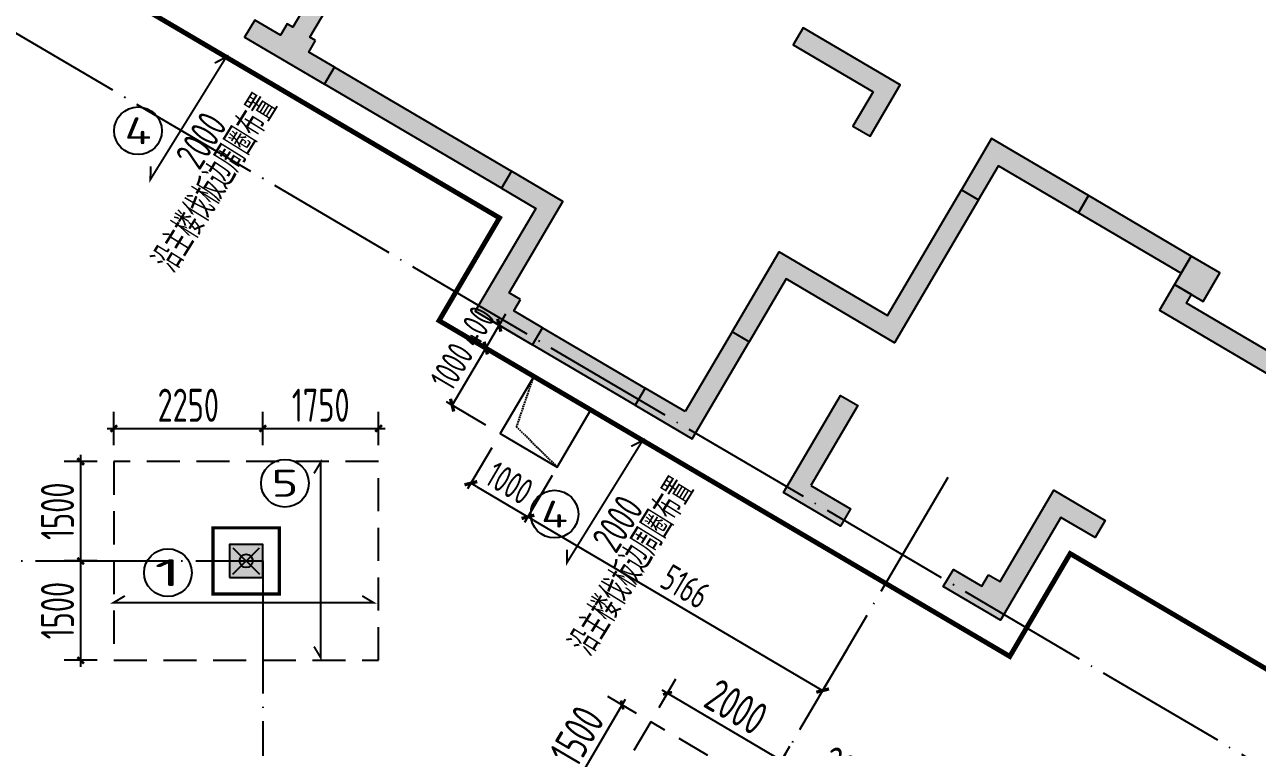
# Model space of a CAD drawing. Extents: x -57409 to 252654, y -8259 to 229119.
# Drawn here: x 150931 to 169550, y 144549 to 155459 of the extents above; entities that cross this region are included whole.
import ezdxf
from ezdxf.enums import TextEntityAlignment as Align

# ---------------------------------------------------------------- set-up
doc = ezdxf.new("R2010")
doc.units = 0
doc.header["$LTSCALE"] = 100
doc.header["$PDMODE"] = 35
doc.header["$PDSIZE"] = 200
for name, pattern in [('DASH', [0.35, 0.25, -0.1]), ('DASHED', [0.75, 0.5, -0.25]), ('DOTE', [2.42, 2, -0.2, 0.02, -0.2])]:
    doc.linetypes.add(name, pattern=pattern)
doc.layers.get('0').update_dxf_attribs({"linetype": 'CONTINUOUS'})
doc.layers.get('Defpoints').update_dxf_attribs({"linetype": 'CONTINUOUS'})
for name, color, linetype in [('B-TEXT', 3, 'CONTINUOUS'), ('codim', 7, 'CONTINUOUS'), ('COLU', 7, 'CONTINUOUS'), ('colu-主楼', 7, 'CONTINUOUS'), ('CT', 2, 'CONTINUOUS'), ('dim-wall', 7, 'CONTINUOUS'), ('dote', 253, 'DOTE'), ('h填实-主楼', 254, 'CONTINUOUS'), ('h填实-柱墙', 254, 'CONTINUOUS'), ('JSK', 4, 'CONTINUOUS'), ('WALL', 3, 'CONTINUOUS'), ('wall-主楼', 2, 'CONTINUOUS'), ('Z-AXIS', 3, 'CONTINUOUS'), ('Z-CT', 2, 'CONTINUOUS'), ('Z-TEXT', 2, 'CONTINUOUS'), ('z柱下板带', 140, 'CONTINUOUS'), ('板底钢筋', 24, 'CONTINUOUS'), ('楼板负筋标注', 94, 'CONTINUOUS')]:
    doc.layers.add(name, color=color, linetype=linetype)
doc.layers.add('重心计算', color=7, linetype='CONTINUOUS', plot=False)
doc.styles.add('_TCH_AXIS', font='tssdeng.shx', dxfattribs={"width": 0.7, "bigfont": 'tssdchn.shx'})
doc.styles.add('COMPLEX', font='tssdeng.shx', dxfattribs={"width": 0.7, "bigfont": 'tssdchn.shx'})
doc.styles.add('Jgcad-DIM', font='tssdeng.shx', dxfattribs={"width": 0.7, "bigfont": 'tssdchn.shx'})
doc.styles.get("Standard").update_dxf_attribs({"font": 'tssdeng.shx', "width": 0.7, "bigfont": 'tssdchn.shx'})
doc.styles.add('TSSD_Dimension', font='tssdeng.shx', dxfattribs={"width": 0.7})
doc.dimstyles.new('TSSD_100_100$0', dxfattribs={"dimtxt": 300, "dimasz": 100, "dimexe": 100, "dimexo": 250, "dimgap": 100, "dimtad": 1, "dimdec": 0, "dimzin": 0, "dimdsep": 46, "dimtxsty": 'TSSD_Dimension', "dimblk": '_tsdbk', "dimblk1": '_tsdbk', "dimblk2": '_tsdbk', "dimsah": 1, "dimcen": 0, "dimdle": 100, "dimclrt": 7, "dimadec": 0, "dimazin": 0, "dimtfac": 1, "dimtdec": 0, "dimtix": 1, "dimtmove": 2, "dimatfit": 3, "dimldrblk": '_tsdbk', "dimfxl": 1, "dimtolj": 1, "dimtzin": 0, "dimarcsym": 0})

# ---------------------------------------------------------------- blocks, each defined once
blk = doc.blocks.new('_AXISO')
blk.add_circle((0, 0), 0.5)
at = {"layer": 'B-TEXT', "style": 'COMPLEX', "width": 1.450893}
blk.add_attdef('A', text='', height=0.56, dxfattribs=at).set_placement((0.249375, -0.28), (0.749375, -0.28), align=Align.FIT)
blk = doc.blocks.new('_ArchTick')
at = {"color": 0, "linetype": 'ByBlock', "const_width": 0.4}
blk.add_lwpolyline([(-0.5, -0.5), (0.5, 0.5)], dxfattribs=at)
blk = doc.blocks.new('*D2555')
at = {"layer": 'codim', "color": 0, "lineweight": -2}
blk.add_line((159145, 143809), (160007, 145274), dxfattribs=at)
at = {"layer": 'codim', "color": 7, "lineweight": -2}
for p, q in [((160172, 145061), (159741, 145315)), ((159411, 143768), (158980, 144022))]:
    blk.add_line(p, q, dxfattribs=at)
at = {"layer": 'Defpoints', "color": 0}
for p in [(159956, 145188), (160387, 144934), (159627, 143641)]:
    blk.add_point(p, dxfattribs=at)
at = {"layer": 'codim', "color": 0, "lineweight": -2, "xscale": 100, "yscale": 100, "zscale": 100}
for p, rotation in [((159956, 145188), 59.54537173531354), ((159196, 143895), 239.5453717353136)]:
    blk.add_blockref('_ArchTick', p, dxfattribs=dict(at, rotation=rotation))
at = {"layer": 'codim', "color": 1, "insert": (159274, 144719), "char_height": 500, "attachment_point": 5, "rotation": 59.5454, "style": 'Jgcad-DIM'}
blk.add_mtext('\\A1;1500', dxfattribs=at)
blk = doc.blocks.new('*D2556')
at = {"layer": 'codim', "color": 7, "lineweight": -2}
for p, q in [((160514, 145150), (160767, 145581)), ((162238, 144136), (162491, 144567))]:
    blk.add_line(p, q, dxfattribs=at)
at = {"layer": 'codim', "color": 0, "lineweight": -2}
blk.add_line((160554, 145416), (162451, 144301), dxfattribs=at)
at = {"layer": 'Defpoints', "color": 0}
for p in [(160387, 144934), (162365, 144352), (162111, 143921)]:
    blk.add_point(p, dxfattribs=at)
at = {"layer": 'codim', "color": 0, "lineweight": -2, "xscale": 100, "yscale": 100, "zscale": 100}
for p, rotation in [((160641, 145365), 149.5453717339221), ((162365, 144352), 329.5453717339221)]:
    blk.add_blockref('_ArchTick', p, dxfattribs=dict(at, rotation=rotation))
at = {"layer": 'codim', "color": 1, "insert": (161680, 145160), "char_height": 500, "attachment_point": 5, "rotation": 329.5454, "style": 'Jgcad-DIM'}
blk.add_mtext('\\A1;2000', dxfattribs=at)
blk = doc.blocks.new('*D2557')
at = {"layer": 'codim', "color": 7, "lineweight": -2}
for p, q in [((162238, 144136), (162491, 144567)), ((163962, 143123), (164215, 143554))]:
    blk.add_line(p, q, dxfattribs=at)
at = {"layer": 'codim', "color": 0, "lineweight": -2}
blk.add_line((162279, 144402), (164175, 143287), dxfattribs=at)
at = {"layer": 'Defpoints', "color": 0}
for p in [(162111, 143921), (164089, 143338), (163835, 142907)]:
    blk.add_point(p, dxfattribs=at)
at = {"layer": 'codim', "color": 0, "lineweight": -2, "xscale": 100, "yscale": 100, "zscale": 100}
for p, rotation in [((162365, 144352), 149.5453717339221), ((164089, 143338), 329.5453717339221)]:
    blk.add_blockref('_ArchTick', p, dxfattribs=dict(at, rotation=rotation))
at = {"layer": 'codim', "color": 1, "insert": (163404, 144147), "char_height": 500, "attachment_point": 5, "rotation": 329.5454, "style": 'Jgcad-DIM'}
blk.add_mtext('\\A1;2000', dxfattribs=at)
blk = doc.blocks.new('*D2240')
at = {"layer": 'codim', "color": 0, "lineweight": -2}
blk.add_line((151778, 145763), (151778, 147463), dxfattribs=at)
at = {"layer": 'codim', "color": 7, "lineweight": -2}
for p, q in [((152028, 147363), (151528, 147363)), ((152028, 145863), (151528, 145863))]:
    blk.add_line(p, q, dxfattribs=at)
at = {"layer": 'Defpoints', "color": 0}
for p in [(151778, 147363), (152278, 147363), (152278, 145863)]:
    blk.add_point(p, dxfattribs=at)
at = {"layer": 'codim', "color": 0, "lineweight": -2, "xscale": 100, "yscale": 100, "zscale": 100}
for p, rotation in [((151778, 147363), 90), ((151778, 145863), 270)]:
    blk.add_blockref('_ArchTick', p, dxfattribs=dict(at, rotation=rotation))
at = {"layer": 'codim', "color": 1, "insert": (151428, 146613), "char_height": 500, "attachment_point": 5, "rotation": 90, "style": 'Jgcad-DIM'}
blk.add_mtext('\\A1;1500', dxfattribs=at)
blk = doc.blocks.new('*D2241')
at = {"layer": 'codim', "color": 0, "lineweight": -2}
blk.add_line((151778, 147263), (151778, 148963), dxfattribs=at)
at = {"layer": 'codim', "color": 7, "lineweight": -2}
for p, q in [((152028, 148863), (151528, 148863)), ((152028, 147363), (151528, 147363))]:
    blk.add_line(p, q, dxfattribs=at)
at = {"layer": 'Defpoints', "color": 0}
for p in [(151778, 148863), (152278, 148863), (152278, 147363)]:
    blk.add_point(p, dxfattribs=at)
at = {"layer": 'codim', "color": 0, "lineweight": -2, "xscale": 100, "yscale": 100, "zscale": 100}
for p, rotation in [((151778, 148863), 90), ((151778, 147363), 270)]:
    blk.add_blockref('_ArchTick', p, dxfattribs=dict(at, rotation=rotation))
at = {"layer": 'codim', "color": 1, "insert": (151428, 148113), "char_height": 500, "attachment_point": 5, "rotation": 90, "style": 'Jgcad-DIM'}
blk.add_mtext('\\A1;1500', dxfattribs=at)
blk = doc.blocks.new('*D2242')
at = {"layer": 'codim', "color": 7, "lineweight": -2}
for p, q in [((152278, 149113), (152278, 149613)), ((154528, 149113), (154528, 149613))]:
    blk.add_line(p, q, dxfattribs=at)
at = {"layer": 'codim', "color": 0, "lineweight": -2}
blk.add_line((152178, 149363), (154628, 149363), dxfattribs=at)
at = {"layer": 'Defpoints', "color": 0}
for p in [(154528, 149363), (152278, 148863), (154528, 148863)]:
    blk.add_point(p, dxfattribs=at)
at = {"layer": 'codim', "color": 0, "lineweight": -2, "xscale": 100, "yscale": 100, "zscale": 100, "rotation": 180}
blk.add_blockref('_ArchTick', (152278, 149363), dxfattribs=at)
at = {"layer": 'codim', "color": 0, "lineweight": -2, "xscale": 100, "yscale": 100, "zscale": 100}
blk.add_blockref('_ArchTick', (154528, 149363), dxfattribs=at)
at = {"layer": 'codim', "color": 1, "insert": (153403, 149713), "char_height": 500, "attachment_point": 5, "style": 'Jgcad-DIM'}
blk.add_mtext('\\A1;2250', dxfattribs=at)
blk = doc.blocks.new('*D2243')
at = {"layer": 'codim', "color": 7, "lineweight": -2}
for p, q in [((154528, 149113), (154528, 149613)), ((156278, 149113), (156278, 149613))]:
    blk.add_line(p, q, dxfattribs=at)
at = {"layer": 'codim', "color": 0, "lineweight": -2}
blk.add_line((154428, 149363), (156378, 149363), dxfattribs=at)
at = {"layer": 'Defpoints', "color": 0}
for p in [(156278, 149363), (154528, 148863), (156278, 148863)]:
    blk.add_point(p, dxfattribs=at)
at = {"layer": 'codim', "color": 0, "lineweight": -2, "xscale": 100, "yscale": 100, "zscale": 100, "rotation": 180}
blk.add_blockref('_ArchTick', (154528, 149363), dxfattribs=at)
at = {"layer": 'codim', "color": 0, "lineweight": -2, "xscale": 100, "yscale": 100, "zscale": 100}
blk.add_blockref('_ArchTick', (156278, 149363), dxfattribs=at)
at = {"layer": 'codim', "color": 1, "insert": (155403, 149713), "char_height": 500, "attachment_point": 5, "style": 'Jgcad-DIM'}
blk.add_mtext('\\A1;1750', dxfattribs=at)
blk = doc.blocks.new('_tsdbk')
blk.add_line((-1, 0), (0, 0))
at = {"const_width": 0.5}
blk.add_lwpolyline([(-0.7, -0.7), (0.7, 0.7)], dxfattribs=at)
blk = doc.blocks.new('*D2786')
at = {"layer": 'Defpoints', "color": 0}
for p in [(158621, 150149), (157388, 149715), (158114, 149287)]:
    blk.add_point(p, dxfattribs=at)
at = {"layer": 'dim-wall', "color": 0, "lineweight": -2}
for p, q in [((158405, 150276), (157810, 150627)), ((157845, 150490), (157439, 149801)), ((157899, 149414), (157302, 149765))]:
    blk.add_line(p, q, dxfattribs=at)
at = {"layer": 'dim-wall', "color": 0, "lineweight": -2, "xscale": 100, "yscale": 100, "zscale": 100}
for p, rotation in [((157896, 150576), 59.50000000000002), ((157388, 149715), 239.5)]:
    blk.add_blockref('_tsdbk', p, dxfattribs=dict(at, rotation=rotation))
at = {"layer": 'dim-wall', "color": 7, "insert": (157383, 150298), "char_height": 400, "attachment_point": 5, "rotation": 59.5, "style": 'TSSD_Dimension'}
blk.add_mtext('\\A1;1000', dxfattribs=at)
blk = doc.blocks.new('*D2787')
at = {"layer": 'Defpoints', "color": 0}
for p in [(158099, 150921), (158824, 150494), (158621, 150149)]:
    blk.add_point(p, dxfattribs=at)
at = {"layer": 'dim-wall', "color": 0, "lineweight": -2}
for p, q in [((158150, 151007), (158200, 151093)), ((157896, 150576), (158099, 150921)), ((158608, 150621), (158013, 150972)), ((158405, 150276), (157810, 150627)), ((157845, 150490), (157794, 150404))]:
    blk.add_line(p, q, dxfattribs=at)
at = {"layer": 'dim-wall', "color": 0, "lineweight": -2, "xscale": 100, "yscale": 100, "zscale": 100}
for p, rotation in [((158099, 150921), 239.5), ((157896, 150576), 59.50000000000002)]:
    blk.add_blockref('_tsdbk', p, dxfattribs=dict(at, rotation=rotation))
at = {"layer": 'dim-wall', "color": 7, "insert": (157739, 150901), "char_height": 400, "attachment_point": 5, "rotation": 59.5, "style": 'TSSD_Dimension'}
blk.add_mtext('\\A1;400', dxfattribs=at)
blk = doc.blocks.new('*D2788')
at = {"layer": 'Defpoints', "color": 0}
for p in [(158114, 149287), (158976, 148780), (158533, 148028)]:
    blk.add_point(p, dxfattribs=at)
at = {"layer": 'dim-wall', "color": 0, "lineweight": -2}
for p, q in [((157987, 149072), (157621, 148449)), ((157757, 148485), (158447, 148079)), ((158849, 148565), (158482, 147942))]:
    blk.add_line(p, q, dxfattribs=at)
at = {"layer": 'dim-wall', "color": 0, "lineweight": -2, "xscale": 100, "yscale": 100, "zscale": 100}
for p, rotation in [((157671, 148536), 149.5), ((158533, 148028), 329.5)]:
    blk.add_blockref('_tsdbk', p, dxfattribs=dict(at, rotation=rotation))
at = {"layer": 'dim-wall', "color": 7, "insert": (158254, 148540), "char_height": 400, "attachment_point": 5, "rotation": 329.5, "style": 'TSSD_Dimension'}
blk.add_mtext('\\A1;1000', dxfattribs=at)
blk = doc.blocks.new('*D2789')
at = {"layer": 'Defpoints', "color": 0}
for p in [(159027, 148866), (163480, 146248), (162984, 145406)]:
    blk.add_point(p, dxfattribs=at)
at = {"layer": 'dim-wall', "color": 0, "lineweight": -2}
for p, q in [((158900, 148651), (158482, 147942)), ((158619, 147977), (162898, 145457)), ((163353, 146033), (162933, 145320))]:
    blk.add_line(p, q, dxfattribs=at)
at = {"layer": 'dim-wall', "color": 0, "lineweight": -2, "xscale": 100, "yscale": 100, "zscale": 100}
for p, rotation in [((158533, 148028), 149.5000000000001), ((162984, 145406), 329.5000000000001)]:
    blk.add_blockref('_tsdbk', p, dxfattribs=dict(at, rotation=rotation))
at = {"layer": 'dim-wall', "color": 7, "insert": (160911, 146976), "char_height": 400, "attachment_point": 5, "rotation": 329.5, "style": 'TSSD_Dimension'}
blk.add_mtext('\\A1;5166', dxfattribs=at)

msp = doc.modelspace()

# ---------------------------------------------------------------- hatches: boundary and pattern name
at = {"layer": 'h填实-主楼'}
for points in [[(155326.5, 155218.4), (155240.3, 155269.1), (155848.5, 156303.5), (155589.9, 156455.5), (154981.7, 155421.1), (154895.5, 155471.8), (154794.1, 155299.4), (154406.2, 155527.5), (154254.1, 155268.9), (155461, 154559.3), (155613, 154817.9), (155225.1, 155046)], [(163745.7, 154444.2), (163441.6, 153927), (163700.2, 153775), (164156.3, 154550.8), (162690.9, 155412.4), (162538.8, 155153.8)], [(167001.1, 152878.2), (165535.6, 153739.8), (165079.4, 152964), (165338, 152811.9), (165642.2, 153329.1), (166849, 152619.5)], [(158422.6, 151309.8), (158250.2, 151411.2), (159061.1, 152790.5), (158285.3, 153246.6), (158133.2, 152988), (158650.5, 152683.9), (157738.1, 151132.2), (158600.2, 150625.4), (158752.2, 150884), (158321.2, 151137.4)], [(168730.3, 151281.4), (168983.7, 151712.4), (168552.7, 151965.8), (168299.3, 151534.8)], [(160907.3, 149616.9), (160303.9, 149971.7), (160151.8, 149713), (161013.8, 149206.2), (161875.5, 150671.6), (161616.9, 150823.7)], [(162803.8, 148501.8), (163407.2, 148147), (163255.1, 147888.4), (162393.1, 148395.2), (163254.7, 149860.7), (163513.4, 149708.6)], [(165491.2, 147153.6), (165663.6, 147052.2), (166474.6, 148431.5), (167250.4, 147975.3), (167098.4, 147716.7), (166581.1, 148020.8), (165668.8, 146469.2), (164806.8, 146976), (164958.8, 147234.6), (165389.8, 146981.2)]]:
    msp.add_hatch(color=256, dxfattribs=at).paths.add_polyline_path(points)
at = {"layer": 'h填实-柱墙'}
for points in [[(155613, 154817.9), (158285.3, 153246.6), (158133.2, 152988), (155461, 154559.3)], [(161616.9, 150823.7), (162326.5, 152030.5), (163964.3, 151067.5), (165079.4, 152964), (165338, 152811.9), (164070.9, 150656.9), (162433, 151619.9), (161875.5, 150671.6)], [(168552.7, 151965.8), (167001.1, 152878.2), (166849, 152619.5), (168400.7, 151707.2)], [(168299.3, 151534.8), (168071.2, 151146.9), (172252, 148688.6), (172556.2, 149205.9), (172297.5, 149357.9), (172145.5, 149099.3), (168481.9, 151253.4), (168557.9, 151382.7)], [(158752.2, 150884), (160303.9, 149971.7), (160151.8, 149713), (158600.2, 150625.4)], [(154027.6, 147112.7), (154527.6, 147112.7), (154527.6, 147612.7), (154027.6, 147612.7)]]:
    msp.add_hatch(color=256, dxfattribs=at).paths.add_polyline_path(points)

# ---------------------------------------------------------------- linework, layer by layer
at = {"layer": 'COLU'}
msp.add_lwpolyline([(154027.6, 147112.7), (154527.6, 147112.7), (154527.6, 147612.7), (154027.6, 147612.7)], close=True, dxfattribs=at)
at = {"layer": 'colu-主楼'}
msp.add_lwpolyline([(168730.3, 151281.4), (168983.7, 151712.4), (168552.7, 151965.8), (168299.3, 151534.8)], close=True, dxfattribs=at)
at = {"layer": 'CT', "const_width": 75}
msp.add_lwpolyline([(179308.9, 140073.2), (166723.2, 147473.3), (165810.9, 145921.6), (157190.6, 150990.2), (158102.9, 152541.8), (145517.3, 159941.9)], dxfattribs=at)
at = {"layer": 'CT', "const_width": 50}
msp.add_lwpolyline([(153777.6, 146862.7), (154777.6, 146862.7), (154777.6, 147862.7), (153777.6, 147862.7)], close=True, dxfattribs=at)
at = {"layer": 'dote', "ltscale": 10}
for p, q in [((200243.4, 126256.1), (135433.8, 164362.7)), ((164876.2, 148623.1), (155999.5, 133526.1)), ((88177.6, 147362.7), (154527.6, 147362.7)), ((154527.6, 147362.7), (154527.6, 124462.7))]:
    msp.add_line(p, q, dxfattribs=at)
at = {"layer": 'JSK'}
msp.add_lwpolyline([(158620.9, 150149.2), (158114, 149287.1), (158976.1, 148780.3), (159482.9, 149642.3)], close=True, dxfattribs=at)
at = {"layer": 'JSK', "linetype": 'DASH'}
msp.add_lwpolyline([(158976.1, 148780.3), (158361.8, 149385.5), (158620.9, 150149.2)], dxfattribs=at)
at = {"layer": 'WALL'}
for points in [[(155613, 154817.9), (158285.3, 153246.6), (158133.2, 152988), (155461, 154559.3)], [(161616.9, 150823.7), (162326.5, 152030.5), (163964.3, 151067.5), (165079.4, 152964), (165338, 152811.9), (164070.9, 150656.9), (162433, 151619.9), (161875.5, 150671.6)], [(168552.7, 151965.8), (167001.1, 152878.2), (166849, 152619.5), (168400.7, 151707.2)], [(168299.3, 151534.8), (168071.2, 151146.9), (172252, 148688.6), (172556.2, 149205.9), (172297.5, 149357.9), (172145.5, 149099.3), (168481.9, 151253.4), (168557.9, 151382.7)], [(158752.2, 150884), (160303.9, 149971.7), (160151.8, 149713), (158600.2, 150625.4)]]:
    msp.add_lwpolyline(points, close=True, dxfattribs=at)
at = {"layer": 'wall-主楼'}
for points in [[(155326.5, 155218.4), (155240.3, 155269.1), (155848.5, 156303.5), (155589.9, 156455.5), (154981.7, 155421.1), (154895.5, 155471.8), (154794.1, 155299.4), (154406.2, 155527.5), (154254.1, 155268.9), (155461, 154559.3), (155613, 154817.9), (155225.1, 155046)], [(163745.7, 154444.2), (163441.6, 153927), (163700.2, 153775), (164156.3, 154550.8), (162690.9, 155412.4), (162538.8, 155153.8)], [(167001.1, 152878.2), (165535.6, 153739.8), (165079.4, 152964), (165338, 152811.9), (165642.2, 153329.1), (166849, 152619.5)], [(158422.6, 151309.8), (158250.2, 151411.2), (159061.1, 152790.5), (158285.3, 153246.6), (158133.2, 152988), (158650.5, 152683.9), (157738.1, 151132.2), (158600.2, 150625.4), (158752.2, 150884), (158321.2, 151137.4)], [(160907.3, 149616.9), (160303.9, 149971.7), (160151.8, 149713), (161013.8, 149206.2), (161875.5, 150671.6), (161616.9, 150823.7)], [(162803.8, 148501.8), (163407.2, 148147), (163255.1, 147888.4), (162393.1, 148395.2), (163254.7, 149860.7), (163513.4, 149708.6)], [(165491.2, 147153.6), (165663.6, 147052.2), (166474.6, 148431.5), (167250.4, 147975.3), (167098.4, 147716.7), (166581.1, 148020.8), (165668.8, 146469.2), (164806.8, 146976), (164958.8, 147234.6), (165389.8, 146981.2)]]:
    msp.add_lwpolyline(points, close=True, dxfattribs=at)
at = {"layer": 'Z-CT', "color": 1, "const_width": 50}
msp.add_lwpolyline([(179308.9, 140073.2), (166723.2, 147473.3), (165810.9, 145921.6), (157190.6, 150990.2), (158102.9, 152541.8), (145517.3, 159941.9)], dxfattribs=at)
at = {"layer": 'z柱下板带', "color": 6, "linetype": 'DASHED', "ltscale": 10}
msp.add_lwpolyline([(152277.6, 145862.7), (156277.6, 145862.7), (156277.6, 148862.7), (152277.6, 148862.7)], close=True, dxfattribs=at)
at = {"layer": 'z柱下板带', "linetype": 'DASHED', "ltscale": 10}
msp.add_lwpolyline([(158866.7, 142348.3), (162314.8, 140320.9), (163835.3, 142907), (160387.2, 144934.4)], close=True, dxfattribs=at)
at = {"layer": '板底钢筋', "const_width": 30}
for points in [[(152834.2, 153318.1), (152831.4, 153123.7), (153975.5, 154968.7), (153802.7, 154879.7)], [(159125.1, 147531.1), (159122.2, 147336.8), (160266.3, 149181.7), (160093.5, 149092.8)], [(155302.3, 146070.3), (155402.3, 145903.7), (155402.3, 148850.5), (155302.3, 148683.9)], [(152444.3, 146835.1), (152277.6, 146735.1), (156196.7, 146735.1), (156030.1, 146835.1)]]:
    msp.add_lwpolyline(points, dxfattribs=at)
at = {"layer": '重心计算', "color": 5}
msp.add_point((154277.6, 147362.7), dxfattribs=at)
msp.add_point((154277.6, 147362.7), dxfattribs=at)

# ---------------------------------------------------------------- block references
at = {"layer": 'Z-TEXT'}
ref = msp.add_blockref('_AXISO', (152643.7, 153856.2), dxfattribs=dict(at, xscale=720.0000000000074, yscale=720, zscale=720, rotation=359.9996457873825))
ref.add_attrib('A', '4', dxfattribs={"layer": 'Z-AXIS', "color": 7, "height": 407.3, "rotation": 359.99965, "style": '_TCH_AXIS', "width": 1.733333}).set_placement((152440.1, 153652.6), (152847.4, 153652.6), align=Align.FIT)
ref = msp.add_blockref('_AXISO', (154862.5, 148535.2), dxfattribs=dict(at, xscale=720.0000000000074, yscale=720, zscale=720, rotation=359.9996457873825))
ref.add_attrib('A', '5', dxfattribs={"layer": 'Z-AXIS', "color": 7, "height": 407.3, "rotation": 359.99965, "style": '_TCH_AXIS', "width": 1.857143}).set_placement((154658.9, 148331.6), (155066.2, 148331.6), align=Align.FIT)
ref = msp.add_blockref('_AXISO', (158934.5, 148069.3), dxfattribs=dict(at, xscale=720.0000000000074, yscale=720, zscale=720, rotation=359.9996457873825))
ref.add_attrib('A', '4', dxfattribs={"layer": 'Z-AXIS', "color": 7, "height": 407.3, "rotation": 359.99965, "style": '_TCH_AXIS', "width": 1.733333}).set_placement((158730.9, 147865.6), (159138.2, 147865.6), align=Align.FIT)
ref = msp.add_blockref('_AXISO', (153095.6, 147185.4), dxfattribs=dict(at, xscale=720.0000000000074, yscale=720, zscale=720, rotation=359.9996457873825))
ref.add_attrib('A', '1', dxfattribs={"layer": 'Z-AXIS', "color": 7, "height": 407.3, "rotation": 359.99965, "style": '_TCH_AXIS', "width": 2.888889}).set_placement((152891.9, 146981.8), (153299.2, 146981.8), align=Align.FIT)

# ---------------------------------------------------------------- texts
at = {"layer": '楼板负筋标注', "width": 0.7}
for s, p in [('沿主楼伐板边周圈布置', (153204.3, 151682.3)), ('2000', (153571.4, 153244)), ('沿主楼伐板边周圈布置', (159495.1, 145895.4)), ('2000', (159862.3, 147457.1))]:
    msp.add_text(s, height=450, rotation=58.19574, dxfattribs=at).set_placement(p)

# ---------------------------------------------------------------- dimensions: what is measured, and where the dimension line sits
at = {"layer": 'codim'}
for base, p1, p2, picture, middle in [((154527.6, 149362.7), (152277.6, 148862.7), (154527.6, 148862.7), '*D2242', (153402.6, 149712.7)), ((156277.6, 149362.7), (154527.6, 148862.7), (156277.6, 148862.7), '*D2243', (155402.6, 149712.7))]:
    dim = msp.add_linear_dim(base=base, p1=p1, p2=p2, dimstyle='TSSD_100_100$0', override={"dimtxt": 500, "dimexe": 250, "dimtxsty": 'Jgcad-DIM', "dimblk": 'ArchTick', "dimblk1": 'ArchTick', "dimblk2": 'ArchTick', "dimclre": 7, "dimclrt": 1, "dimadec": 3}, dxfattribs=at)
    dim.commit()
    dim.dimension.update_dxf_attribs({"geometry": picture, "text_midpoint": middle})
for base, p1, p2, angle, picture, middle in [((151777.6, 148862.7), (152277.6, 147362.7), (152277.6, 148862.7), 90, '*D2241', (151427.6, 148112.7)), ((151777.6, 147362.7), (152277.6, 145862.7), (152277.6, 147362.7), 90, '*D2240', (151427.6, 146612.7)), ((162364.7, 144351.7), (160387.2, 144934.4), (162111.3, 143920.7), 329.54537, '*D2556', (161680.1, 145160.3)), ((159956.2, 145187.9), (159626.9, 143641.4), (160387.2, 144934.4), 59.54537, '*D2555', (159274.4, 144718.7)), ((164088.8, 143338), (162111.3, 143920.7), (163835.3, 142907), 329.54537, '*D2557', (163404.1, 144146.6))]:
    dim = msp.add_linear_dim(base=base, p1=p1, p2=p2, angle=angle, dimstyle='TSSD_100_100$0', override={"dimtxt": 500, "dimexe": 250, "dimtxsty": 'Jgcad-DIM', "dimblk": 'ArchTick', "dimblk1": 'ArchTick', "dimblk2": 'ArchTick', "dimclre": 7, "dimclrt": 1, "dimadec": 3}, dxfattribs=at)
    dim.commit()
    dim.dimension.update_dxf_attribs({"geometry": picture, "text_midpoint": middle})
at = {"layer": 'dim-wall'}
for base, p1, p2, angle, picture, middle in [((158098.8, 150921), (158620.9, 150149.2), (158823.6, 150494), 239.5, '*D2787', (157738.8, 150900.9)), ((157388.2, 149714.7), (158620.9, 150149.2), (158114, 149287.1), 59.5, '*D2786', (157383.5, 150297.8)), ((158533, 148028), (158114, 149287.1), (158976.1, 148780.3), 149.5, '*D2788', (158254.4, 148540.3)), ((162983.9, 145406.2), (159026.8, 148866.4), (163479.9, 146248.2), 149.5, '*D2789', (160910.7, 146975.6))]:
    dim = msp.add_linear_dim(base=base, p1=p1, p2=p2, angle=angle, dimstyle='TSSD_100_100$0', override={"dimtxt": 400}, dxfattribs=at)
    dim.commit()
    dim.dimension.update_dxf_attribs({"geometry": picture, "text_midpoint": middle})

doc.saveas('drawing.dxf')
